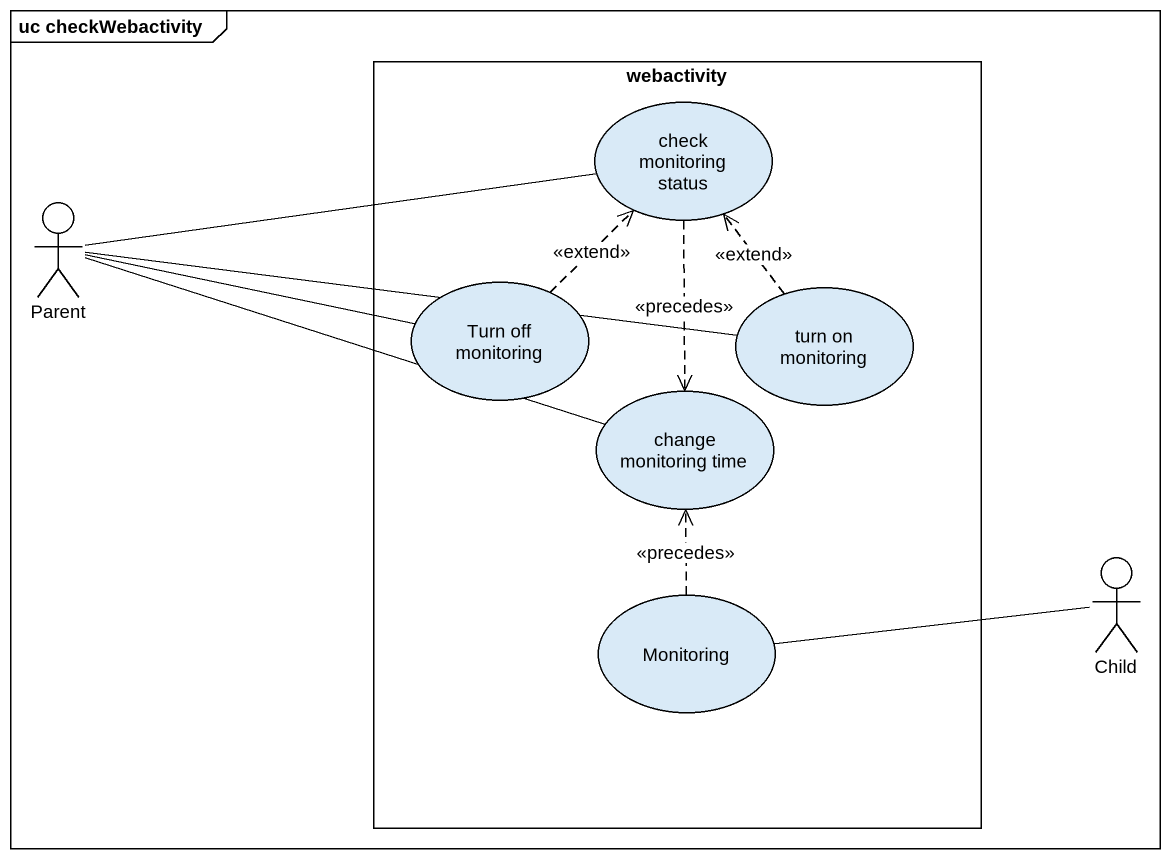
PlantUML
@startuml
mainframe uc checkWebactivity
rectangle webactivity {
  usecase "check monitoring status" as check_monitoring_status
  usecase "Turn off monitoring" as Turn_off_monitoring
  usecase "turn on monitoring" as turn_on_monitoring
  usecase "change monitoring time" as change_monitoring_time
  usecase Monitoring
}
actor Parent
actor Child
check_monitoring_status ..> change_monitoring_time : <<precedes>>
Parent -right- check_monitoring_status
Parent -right- Turn_off_monitoring
Parent -right- turn_on_monitoring
Parent -right- change_monitoring_time
Turn_off_monitoring .up.> check_monitoring_status : <<extend>>
turn_on_monitoring .up.> check_monitoring_status : <<extend>>
Monitoring .up.> change_monitoring_time : <<precedes>>
Child -left- Monitoring
@enduml
